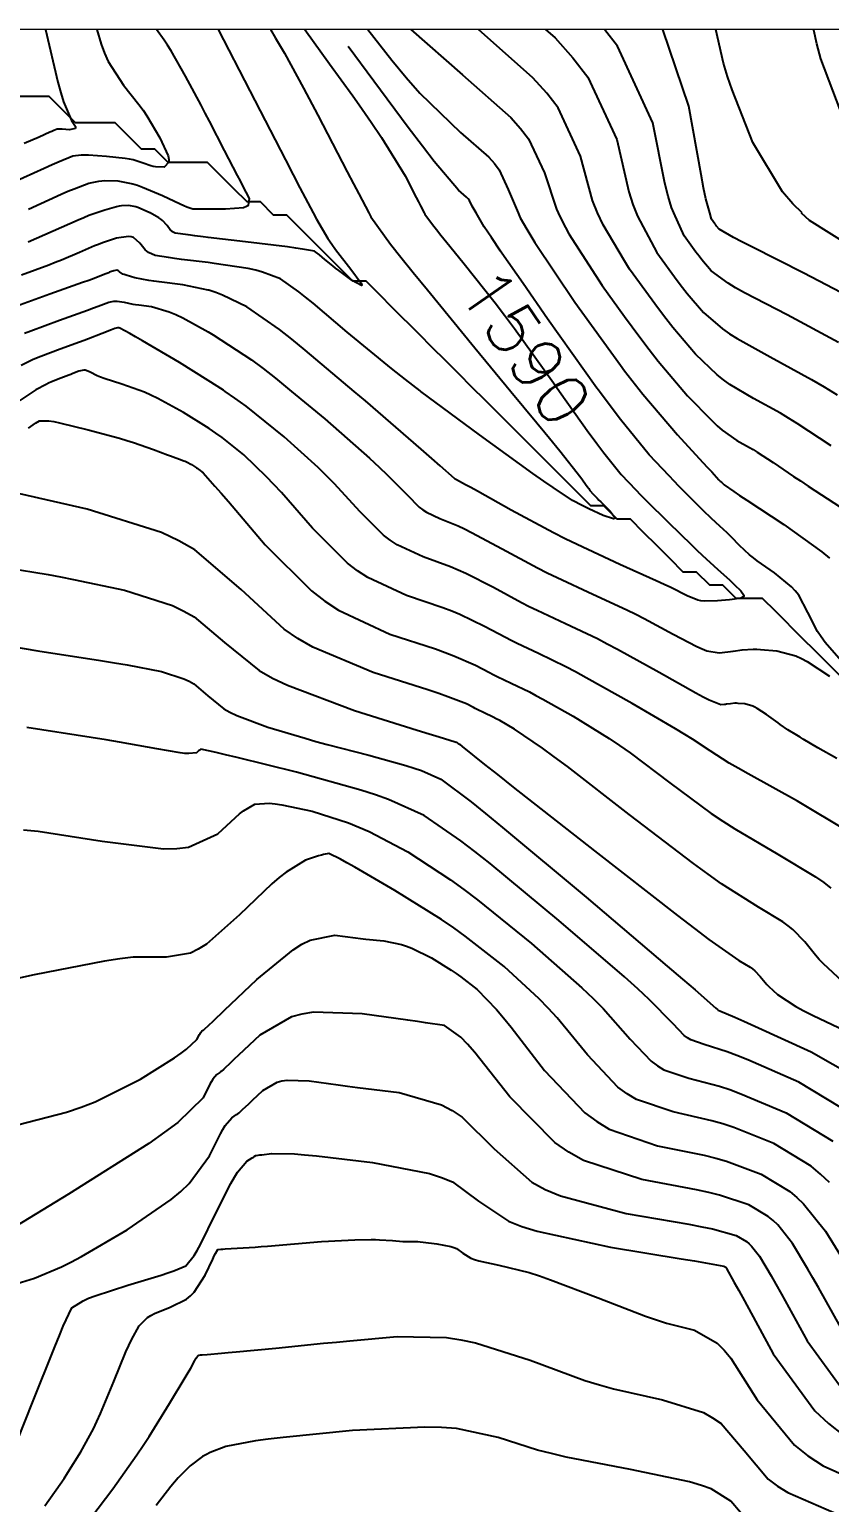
# Model space of a CAD drawing. Header units: metres. Extents: x 837475 to 838479, y 1189012 to 1191015.
# Drawn here: x 837607.6 to 837668.1, y 1190902.4 to 1191013.9 of the extents above; entities that cross this region are included whole.
import ezdxf

# ---------------------------------------------------------------- set-up
doc = ezdxf.new("R2010")
doc.units = ezdxf.units.M
doc.header["$LTSCALE"] = 0.3
doc.layers.add('COORD', color=7, linetype='Continuous', lineweight=20)
for name, color, linetype in [('COTAS 10', 1, 'Continuous'), ('COTAS INT', 252, 'Continuous'), ('DRENAJE', 5, 'Continuous')]:
    doc.layers.add(name, color=color, linetype=linetype)
doc.styles.get("Standard").update_dxf_attribs({"font": 'simplex.shx'})

msp = doc.modelspace()

# ---------------------------------------------------------------- linework, layer by layer
at = {"layer": 'COORD'}
msp.add_lwpolyline([(837476.51, 1189013.87), (838476.51, 1189013.87), (838476.51, 1191013.87), (837476.51, 1191013.87)], close=True, dxfattribs=at)
at = {"layer": 'COTAS 10'}
for points in [[(837628.42, 1191013.87), (837630.3, 1191011.27), (837632.05, 1191008.84), (837632.54, 1191008.16), (837633.44, 1191006.85), (837634.22, 1191005.7), (837636.01, 1191002.79), (837636.85, 1191001.17), (837637.02, 1191000.83), (837637.18, 1191000.54), (837637.46, 1191000), (837637.52, 1190999.89), (837638.08, 1190999.11), (837638.38, 1190998.74), (837638.73, 1190998.3), (837639.4, 1190997.48), (837640.49, 1190996.15), (837642.83, 1190993.2), (837643.54, 1190992.25), (837644.29, 1190991.24), (837647.23, 1190987.14), (837647.69, 1190986.49), (837649.92, 1190983.36), (837650.46, 1190982.62), (837650.51, 1190982.55), (837651.04, 1190981.85), (837652.37, 1190980.2), (837653.46, 1190979.05), (837653.83, 1190978.67), (837654.23, 1190978.26), (837655.94, 1190976.56), (837657.67, 1190974.87), (837658.09, 1190974.47), (837658.48, 1190974.1), (837659.67, 1190973.01), (837660.56, 1190972.22), (837660.76, 1190972.03), (837660.94, 1190971.86), (837661.42, 1190971.39), (837661.63, 1190971.07), (837661.64, 1190971.01), (837661.63, 1190970.96), (837661.42, 1190970.84), (837660.94, 1190970.77), (837660.76, 1190970.75), (837660.56, 1190970.73), (837659.64, 1190970.63), (837658.65, 1190970.62), (837658.39, 1190970.65), (837658.15, 1190970.7), (837657.35, 1190971.02), (837656.12, 1190971.64), (837655.61, 1190971.88), (837655.02, 1190972.15), (837652.26, 1190973.4), (837649.02, 1190974.9), (837648.13, 1190975.34), (837647.24, 1190975.79), (837644.05, 1190977.5), (837641.49, 1190978.93), (837640.99, 1190979.21), (837640.59, 1190979.43), (837639.91, 1190979.8), (837639.85, 1190979.83), (837639.83, 1190979.84), (837639.81, 1190979.85), (837639.75, 1190979.91), (837638.68, 1190980.85), (837638.03, 1190981.42), (837637.22, 1190982.12), (837633.01, 1190985.77), (837632.16, 1190986.49), (837628.46, 1190989.61), (837627.44, 1190990.44), (837626.52, 1190991.16), (837624.05, 1190992.89), (837622.21, 1190993.78), (837621.69, 1190993.98), (837621.16, 1190994.14), (837621.12, 1190994.15), (837619.19, 1190994.54), (837617.42, 1190994.77), (837617.01, 1190994.83), (837616.64, 1190994.89), (837615.58, 1190995.09), (837614.91, 1190995.28), (837614.77, 1190995.33), (837614.65, 1190995.37), (837614.42, 1190995.53), (837614.3, 1190995.63), (837614.26, 1190995.64), (837614.21, 1190995.65), (837613.99, 1190995.62), (837613.73, 1190995.53), (837613.66, 1190995.5), (837613.59, 1190995.47), (837613.31, 1190995.36), (837612.5, 1190995.04), (837612.09, 1190994.89), (837611.6, 1190994.72), (837609.15, 1190993.84), (837606.65, 1190992.93)], [(837608.8, 1191013.87), (837608.8, 1191013.87), (837609.74, 1191009.89), (837609.96, 1191009.08), (837610.17, 1191008.4), (837610.79, 1191006.98), (837611.09, 1191006.52), (837611.09, 1191006.43), (837611.05, 1191006.37), (837610.62, 1191006.29), (837610.08, 1191006.33), (837609.97, 1191006.33), (837609.87, 1191006.34), (837609.69, 1191006.33), (837609.43, 1191006.22), (837609.3, 1191006.16), (837609.14, 1191006.09), (837608.33, 1191005.72), (837607.19, 1191005.24)], [(837646.64, 1191013.87), (837647.37, 1191013.23), (837648.71, 1191011.72), (837649.83, 1191010.27), (837652.02, 1191005.54), (837652.93, 1191001.59), (837653.25, 1191000.64), (837653.49, 1191000), (837653.59, 1190999.74), (837655.06, 1190997), (837656.6, 1190994.87), (837656.99, 1190994.36), (837657.36, 1190993.89), (837658.58, 1190992.46), (837660.03, 1190991.21), (837660.56, 1190990.85), (837661.13, 1190990.48), (837663.64, 1190989.1), (837666.76, 1190987.4), (837667.71, 1190986.83), (837668.71, 1190986.22)], [(837669.1, 1190941.84), (837667.67, 1190943.18), (837667.35, 1190943.51), (837667.06, 1190943.83), (837666.25, 1190944.83), (837665.34, 1190945.78), (837664.99, 1190946.06), (837664.58, 1190946.35), (837662.74, 1190947.46), (837659.94, 1190949.24), (837658.93, 1190949.95), (837657.82, 1190950.76), (837652.97, 1190954.47), (837648.29, 1190958.1), (837647.29, 1190958.85), (837646.41, 1190959.5), (837644.3, 1190960.94), (837643.17, 1190961.58), (837642.91, 1190961.72), (837642.67, 1190961.84), (837641.99, 1190962.18), (837641.47, 1190962.42), (837641.32, 1190962.49), (837641.18, 1190962.57), (837640.66, 1190962.84), (837639.26, 1190963.38), (837638.57, 1190963.62), (837637.73, 1190963.9), (837633.61, 1190965.21), (837629.03, 1190967.13), (837627.91, 1190967.79), (837626.86, 1190968.5), (837623.61, 1190971.51), (837620.1, 1190974.49), (837618.9, 1190975.18), (837617.58, 1190975.81), (837611.97, 1190977.59), (837606.86, 1190978.73)], [(837668.13, 1190926.63), (837667.45, 1190927.27), (837666.74, 1190927.86), (837663.9, 1190929.58), (837660.88, 1190930.79), (837660.05, 1190931.07), (837659.22, 1190931.31), (837656.29, 1190931.97), (837653.52, 1190932.92), (837652.81, 1190933.35), (837652.12, 1190933.85), (837649.81, 1190936.29), (837647.53, 1190939.08), (837646.85, 1190939.82), (837646.16, 1190940.53), (837643.52, 1190942.98), (837640.57, 1190945.28), (837639.69, 1190945.91), (837638.78, 1190946.53), (837635.24, 1190948.73), (837632.2, 1190950.49), (837631.61, 1190950.82), (837631.12, 1190951.09), (837630.24, 1190951.53), (837629.85, 1190951.46), (837629.68, 1190951.41), (837629.47, 1190951.35), (837628.49, 1190951.01), (837627.01, 1190950.12), (837626.49, 1190949.71), (837625.93, 1190949.22), (837623.49, 1190946.88), (837620.98, 1190944.67), (837620.36, 1190944.28), (837619.78, 1190943.98), (837617.96, 1190943.68), (837615.45, 1190943.67), (837614.43, 1190943.55), (837613.28, 1190943.38), (837607.96, 1190942.34), (837602.9, 1190941.23)], [(837608.77, 1190902.18), (837609.92, 1190903.8), (837610.22, 1190904.24), (837610.51, 1190904.68), (837611.48, 1190906.25), (837612.43, 1190908), (837612.7, 1190908.56), (837612.97, 1190909.15), (837613.97, 1190911.57), (837614.89, 1190913.82), (837615.11, 1190914.3), (837615.31, 1190914.73), (837615.89, 1190915.8), (837616.54, 1190916.43), (837616.78, 1190916.58), (837617.05, 1190916.73), (837618.24, 1190917.19), (837619.49, 1190917.81), (837619.79, 1190918.06), (837620.06, 1190918.34), (837620.9, 1190919.63), (837621.47, 1190920.84), (837621.58, 1190921.08), (837621.67, 1190921.26), (837621.84, 1190921.57), (837622.08, 1190921.59), (837622.23, 1190921.6), (837622.41, 1190921.61), (837623.32, 1190921.66), (837624.68, 1190921.75), (837625.13, 1190921.78), (837625.61, 1190921.82), (837627.64, 1190921.99), (837629.7, 1190922.16), (837630.21, 1190922.19), (837630.69, 1190922.23), (837632.21, 1190922.3), (837633.46, 1190922.31), (837633.77, 1190922.31), (837634.08, 1190922.3), (837635.07, 1190922.24), (837635.85, 1190922.17), (837636.02, 1190922.16), (837636.17, 1190922.16), (837636.54, 1190922.16), (837636.97, 1190922.16), (837637.16, 1190922.14), (837637.38, 1190922.12), (837638.42, 1190922), (837639.47, 1190921.79), (837639.7, 1190921.72), (837639.9, 1190921.64), (837640.38, 1190921.28), (837640.98, 1190920.9), (837641.26, 1190920.8), (837641.58, 1190920.7), (837643.11, 1190920.38), (837645.39, 1190919.82), (837646.17, 1190919.57), (837647.02, 1190919.28), (837650.63, 1190917.9), (837654.21, 1190916.53), (837655.04, 1190916.24), (837655.79, 1190915.99), (837657.9, 1190915.45), (837659.63, 1190914.47), (837660.14, 1190913.95), (837660.66, 1190913.33), (837662.66, 1190910.2), (837665.46, 1190906.76), (837666.49, 1190905.95), (837667.63, 1190905.19), (837672.66, 1190902.94)]]:
    msp.add_lwpolyline(points, dxfattribs=at)
at = {"layer": 'COTAS INT'}
for points in [[(837612.7, 1191013.87), (837613.01, 1191012.76), (837613.28, 1191012.07), (837613.56, 1191011.44), (837614.7, 1191009.66), (837615.88, 1191008.19), (837616.19, 1191007.76), (837616.48, 1191007.33), (837617.47, 1191005.68), (837618.08, 1191004.3), (837618.13, 1191004.04), (837618.14, 1191003.82), (837617.79, 1191003.46), (837617.13, 1191003.49), (837616.96, 1191003.51), (837616.79, 1191003.55), (837616.21, 1191003.76), (837615.44, 1191004.01), (837615.16, 1191004.07), (837614.84, 1191004.12), (837613.43, 1191004.27), (837612.06, 1191004.35), (837611.76, 1191004.36), (837611.51, 1191004.36), (837610.89, 1191004.29), (837609.85, 1191003.86), (837609.32, 1191003.63), (837608.7, 1191003.35), (837605.59, 1191001.93)], [(837625.83, 1191013.87), (837626.22, 1191013.22), (837626.89, 1191012.09), (837628.32, 1191009.43), (837629.42, 1191007.4), (837631.64, 1191003.1), (837632.1, 1191002.2), (837632.51, 1191001.43), (837633.26, 1191000), (837633.41, 1190999.7), (837634.92, 1190997.64), (837635.69, 1190996.65), (837636.63, 1190995.49), (837637.71, 1190994.16), (837641.3, 1190989.79), (837644.02, 1190986.49), (837645.99, 1190984.11), (837646.58, 1190983.38), (837646.94, 1190982.95), (837647.73, 1190981.98), (837649.3, 1190979.97), (837649.8, 1190979.28), (837649.91, 1190979.13), (837650, 1190979), (837650.25, 1190978.7), (837650.54, 1190978.4), (837650.66, 1190978.27), (837650.81, 1190978.13), (837651.49, 1190977.45), (837651.9, 1190976.92), (837651.88, 1190976.86), (837651.79, 1190976.84), (837650.99, 1190977.11), (837649.91, 1190977.6), (837649.65, 1190977.73), (837649.4, 1190977.85), (837648.67, 1190978.23), (837647.21, 1190979.21), (837646.51, 1190979.69), (837645.69, 1190980.28), (837641.65, 1190983.19), (837637.2, 1190986.49), (837637.15, 1190986.53), (837636.04, 1190987.39), (837634.98, 1190988.22), (837631.64, 1190990.98), (837629.06, 1190993.16), (837628.48, 1190993.62), (837627.97, 1190994.03), (837626.6, 1190995), (837625.23, 1190995.52), (837624.72, 1190995.66), (837624.15, 1190995.78), (837621.57, 1190996.17), (837621.12, 1190996.23), (837619.09, 1190996.48), (837618.57, 1190996.55), (837618.12, 1190996.61), (837617.1, 1190996.78), (837616.6, 1190997), (837616.47, 1190997.1), (837616.35, 1190997.2), (837615.96, 1190997.71), (837615.46, 1190998.13), (837615.28, 1190998.18), (837615.08, 1190998.21), (837614.18, 1190998.08), (837613.12, 1190997.72), (837612.82, 1190997.61), (837612.51, 1190997.49), (837611.38, 1190997), (837610.01, 1190996.41), (837609.55, 1190996.23), (837609.06, 1190996.04), (837606.99, 1190995.29)], [(837621.87, 1191013.87), (837624.26, 1191009.23), (837626.96, 1191004), (837627.54, 1191002.88), (837628.06, 1191001.89), (837629.05, 1191000), (837629.31, 1190999.52), (837630.18, 1190998.05), (837630.46, 1190997.64), (837630.75, 1190997.23), (837631.91, 1190995.73), (837632.68, 1190994.68), (837632.73, 1190994.55), (837632.71, 1190994.5), (837632.02, 1190994.88), (837630.99, 1190995.64), (837630.75, 1190995.82), (837630.54, 1190995.99), (837629.94, 1190996.47), (837629.53, 1190996.81), (837629.44, 1190996.89), (837629.36, 1190996.95), (837629.15, 1190997.1), (837628.26, 1190997.26), (837627.75, 1190997.33), (837627.13, 1190997.42), (837623.95, 1190997.8), (837621.12, 1190998.14), (837620.75, 1190998.19), (837620.12, 1190998.26), (837619.6, 1190998.33), (837618.62, 1190998.47), (837618.37, 1190998.59), (837618.31, 1190998.65), (837618.24, 1190998.72), (837618.01, 1190999.03), (837617.67, 1190999.42), (837617.54, 1190999.52), (837617.39, 1190999.63), (837616.72, 1191000), (837616.7, 1191000.01), (837615.98, 1191000.33), (837615.8, 1191000.39), (837615.64, 1191000.44), (837615.12, 1191000.55), (837614.57, 1191000.52), (837614.38, 1191000.49), (837614.17, 1191000.44), (837613.29, 1191000.21), (837612.7, 1191000), (837612.1, 1190999.79), (837611.71, 1190999.63), (837611.27, 1190999.45), (837607.51, 1190997.78)], [(837607.52, 1191000.28), (837609.99, 1191001.4), (837610.51, 1191001.63), (837610.98, 1191001.82), (837612.09, 1191002.25), (837612.84, 1191002.4), (837613.07, 1191002.42), (837613.31, 1191002.44), (837614.28, 1191002.41), (837615.42, 1191002.19), (837615.78, 1191002.08), (837616.16, 1191001.95), (837617.66, 1191001.3), (837619, 1191000.67), (837619.27, 1191000.55), (837619.5, 1191000.46), (837619.96, 1191000.31), (837620.45, 1191000.31), (837620.69, 1191000.31), (837620.99, 1191000.31), (837622.44, 1191000.3), (837623.79, 1191000.41), (837624.02, 1191000.49), (837624.18, 1191000.58), (837624.25, 1191001.09), (837623.75, 1191002.04), (837623.56, 1191002.41), (837623.34, 1191002.82), (837622.36, 1191004.72), (837621.22, 1191006.93), (837620.9, 1191007.54), (837620.58, 1191008.15), (837619.41, 1191010.34), (837618.32, 1191012.25), (837618.05, 1191012.68), (837617.8, 1191013.07), (837617.2, 1191013.87)], [(837633.2, 1191013.87), (837635, 1191011.54), (837636.1, 1191010.23), (837637.13, 1191009.06), (837640.21, 1191006.08), (837642.34, 1191004.2), (837642.77, 1191003.72), (837643.12, 1191003.26), (837643.82, 1191001.76), (837644.56, 1191000), (837644.73, 1190999.61), (837645.22, 1190998.75), (837645.82, 1190997.76), (837648.86, 1190993.23), (837652.31, 1190988.47), (837652.62, 1190988.05), (837653.17, 1190987.34), (837653.99, 1190986.29), (837656.61, 1190983.2), (837658.53, 1190981.12), (837658.9, 1190980.72), (837659.21, 1190980.39), (837659.76, 1190979.8), (837659.86, 1190979.7), (837659.89, 1190979.68), (837659.91, 1190979.65), (837659.98, 1190979.59), (837660.04, 1190979.53), (837660.06, 1190979.51), (837660.08, 1190979.5), (837660.15, 1190979.43), (837660.88, 1190978.92), (837661.32, 1190978.62), (837661.86, 1190978.26), (837664.67, 1190976.41), (837667.55, 1190974.36), (837668.13, 1190973.88)], [(837636.45, 1191013.87), (837640.36, 1191010.44), (837644.02, 1191007.21), (837644.75, 1191006.39), (837645.36, 1191005.6), (837646.55, 1191003.02), (837647.46, 1191000.27), (837647.6, 1191000), (837647.9, 1190999.38), (837648.41, 1190998.42), (837650.92, 1190994.49), (837652.62, 1190992.15), (837653.76, 1190990.58), (837654.47, 1190989.65), (837655.16, 1190988.77), (837657.39, 1190986.15), (837659.21, 1190984.28), (837659.63, 1190983.89), (837660.01, 1190983.55), (837661.11, 1190982.77), (837662.06, 1190982.25), (837662.35, 1190982.08), (837662.65, 1190981.89), (837663.85, 1190981.11), (837665.4, 1190980.06), (837665.93, 1190979.71), (837666.51, 1190979.33), (837668.94, 1190977.72)], [(837668.24, 1190982.38), (837665.68, 1190984.05), (837665.03, 1190984.46), (837664.41, 1190984.83), (837662.38, 1190985.94), (837660.57, 1190987.02), (837660.09, 1190987.37), (837659.62, 1190987.75), (837657.99, 1190989.3), (837656.26, 1190991.33), (837655.73, 1190992), (837655.18, 1190992.73), (837652.99, 1190995.74), (837652.62, 1190996.37), (837651, 1190999.08), (837650.58, 1191000), (837650.57, 1191000.01), (837650.2, 1191000.93), (837649.29, 1191004.28), (837647.59, 1191007.94), (837646.73, 1191009.05), (837645.69, 1191010.22), (837641.56, 1191013.87)], [(837668.79, 1190990.2), (837664.91, 1190992.27), (837661.69, 1190993.95), (837661.02, 1190994.33), (837660.45, 1190994.68), (837659.18, 1190995.61), (837658.47, 1190996.45), (837658.25, 1190996.72), (837658.02, 1190997.02), (837657.13, 1190998.25), (837656.35, 1191000), (837656.18, 1191000.4), (837655.92, 1191001.26), (837655.67, 1191002.25), (837654.76, 1191006.8), (837652.09, 1191012.6), (837651.1, 1191013.87)], [(837670.66, 1190993.1), (837666.18, 1190995.44), (837662.25, 1190997.42), (837661.49, 1190997.81), (837660.86, 1190998.14), (837659.77, 1190998.77), (837659.57, 1190999), (837659.51, 1190999.08), (837659.45, 1190999.16), (837659.19, 1190999.51), (837659.06, 1191000), (837658.77, 1191001.05), (837658.6, 1191001.89), (837658.4, 1191002.91), (837657.49, 1191008.06), (837655.52, 1191013.87)], [(837666.06, 1191000), (837665.35, 1191000.69), (837664.57, 1191001.58), (837662.32, 1191005.33), (837660.76, 1191009.3), (837660.41, 1191010.32), (837660.11, 1191011.32), (837659.51, 1191013.87)], [(837669.28, 1191006.86), (837667.47, 1191011.66), (837667.16, 1191012.79), (837666.93, 1191013.83), (837666.93, 1191013.87)], [(837669.17, 1190965.9), (837667.8, 1190967.49), (837667.49, 1190967.91), (837667.22, 1190968.32), (837666.49, 1190969.75), (837665.79, 1190971.06), (837665.53, 1190971.39), (837665.24, 1190971.71), (837663.96, 1190972.76), (837662.66, 1190973.66), (837662.36, 1190973.89), (837662.08, 1190974.12), (837661.3, 1190974.84), (837660.7, 1190975.47), (837660.54, 1190975.63), (837660.38, 1190975.79), (837659.83, 1190976.3), (837659.19, 1190976.88), (837658.99, 1190977.07), (837658.77, 1190977.28), (837657.85, 1190978.18), (837656.72, 1190979.32), (837656.37, 1190979.69), (837655.99, 1190980.09), (837654.49, 1190981.7), (837652.32, 1190984.35), (837651.53, 1190985.39), (837650.71, 1190986.49), (837650.65, 1190986.57), (837650.53, 1190986.74), (837646.79, 1190991.97), (837644.94, 1190994.65), (837643.34, 1190996.95), (837643.23, 1190997.11), (837642.55, 1190998.12), (837642, 1190998.95), (837641.38, 1191000), (837641.08, 1191000.5), (837640.88, 1191000.92), (837640.78, 1191001.05), (837640.66, 1191001.19), (837640.06, 1191001.72), (837638.22, 1191003.89), (837637.32, 1191005.05), (837636.25, 1191006.45), (837633.66, 1191009.95), (837631.7, 1191012.58)], [(837665.97, 1191000), (837665.98, 1190999.99), (837666.57, 1190999.44), (837669.77, 1190997.45)], [(837607.22, 1190990.9), (837607.69, 1190991.08), (837609.86, 1190991.88), (837612, 1190992.64), (837612.43, 1190992.8), (837612.8, 1190992.93), (837613.59, 1190993.23), (837613.98, 1190993.31), (837614.1, 1190993.32), (837614.23, 1190993.32), (837614.76, 1190993.24), (837615.42, 1190993.1), (837615.63, 1190993.07), (837615.86, 1190993.03), (837616.82, 1190992.91), (837618.17, 1190992.51), (837618.66, 1190992.3), (837619.19, 1190992.05), (837621.12, 1190990.99), (837621.5, 1190990.78), (837624.39, 1190988.87), (837625.29, 1190988.21), (837626.22, 1190987.49), (837627.43, 1190986.49), (837629.94, 1190984.41), (837633.32, 1190981.43), (837634.05, 1190980.76), (837634.67, 1190980.18), (837636.17, 1190978.65), (837637.09, 1190977.74), (837637.35, 1190977.53), (837637.63, 1190977.35), (837638.65, 1190976.88), (837640.02, 1190976.32), (837640.51, 1190976.09), (837641.04, 1190975.82), (837643.37, 1190974.57), (837646.03, 1190973.15), (837646.77, 1190972.77), (837647.51, 1190972.41), (837650.21, 1190971.15), (837652.79, 1190969.96), (837653.46, 1190969.63), (837654.11, 1190969.3), (837656.29, 1190968.11), (837658.08, 1190967.18), (837658.48, 1190967), (837658.83, 1190966.87), (837659.77, 1190966.7), (837660.44, 1190966.78), (837660.63, 1190966.8), (837660.82, 1190966.83), (837661.52, 1190966.93), (837662.34, 1190966.98), (837662.62, 1190966.98), (837662.91, 1190966.97), (837664.14, 1190966.86), (837665.58, 1190966.47), (837666, 1190966.28), (837666.44, 1190966.05), (837668.13, 1190964.95)], [(837668.67, 1190958.72), (837667.25, 1190959.53), (837666.14, 1190960.17), (837665.89, 1190960.33), (837665.65, 1190960.47), (837664.98, 1190960.89), (837664.4, 1190961.28), (837664.23, 1190961.41), (837664.05, 1190961.53), (837663.36, 1190962.05), (837662.66, 1190962.5), (837662.48, 1190962.59), (837662.31, 1190962.67), (837661.71, 1190962.84), (837661.2, 1190962.88), (837661.08, 1190962.89), (837660.97, 1190962.89), (837660.63, 1190962.86), (837660.34, 1190962.82), (837660.26, 1190962.81), (837660.18, 1190962.8), (837659.91, 1190962.77), (837659.02, 1190963.12), (837658.56, 1190963.36), (837658.01, 1190963.65), (837655.23, 1190965.21), (837652.09, 1190966.96), (837651.31, 1190967.37), (837650.56, 1190967.76), (837648.15, 1190968.91), (837646, 1190969.91), (837645.41, 1190970.2), (837644.82, 1190970.5), (837642.69, 1190971.64), (837640.6, 1190972.71), (837640.02, 1190972.97), (837639.45, 1190973.22), (837637.39, 1190973.96), (837635.41, 1190974.88), (837634.88, 1190975.23), (837634.37, 1190975.62), (837632.59, 1190977.39), (837630.67, 1190979.5), (837630.06, 1190980.11), (837629.43, 1190980.73), (837626.87, 1190983.05), (837623.98, 1190985.36), (837623.13, 1190985.98), (837622.4, 1190986.49), (837622.27, 1190986.59), (837621.12, 1190987.31), (837618.95, 1190988.68), (837616.16, 1190990.31), (837615.62, 1190990.62), (837615.18, 1190990.87), (837614.44, 1190991.27), (837614.35, 1190991.29), (837614.33, 1190991.29), (837614.32, 1190991.29), (837614.26, 1190991.3), (837614.05, 1190991.24), (837613.93, 1190991.2), (837613.8, 1190991.15), (837613.09, 1190990.87), (837612.07, 1190990.47), (837611.74, 1190990.35), (837611.38, 1190990.22), (837609.91, 1190989.69), (837608.47, 1190989.14), (837608.14, 1190989.01), (837607.83, 1190988.88), (837606.96, 1190988.44)], [(837669.53, 1190953.19), (837665.69, 1190955.49), (837661.97, 1190957.55), (837661.2, 1190957.99), (837660.54, 1190958.37), (837659.1, 1190959.29), (837657.76, 1190960.18), (837657.17, 1190960.54), (837656.48, 1190960.96), (837653.18, 1190962.87), (837649.71, 1190964.82), (837648.9, 1190965.26), (837648.17, 1190965.65), (837646.1, 1190966.66), (837644.49, 1190967.41), (837644.05, 1190967.63), (837643.6, 1190967.86), (837642.02, 1190968.71), (837640.15, 1190969.6), (837639.54, 1190969.85), (837638.88, 1190970.11), (837636.13, 1190971.05), (837633.19, 1190972.4), (837632.41, 1190972.92), (837631.65, 1190973.5), (837629.01, 1190976.13), (837626.66, 1190978.83), (837626.08, 1190979.45), (837625.53, 1190980.03), (837623.81, 1190981.69), (837622.18, 1190982.99), (837621.69, 1190983.33), (837621.19, 1190983.68), (837619.26, 1190984.9), (837617.3, 1190985.96), (837616.79, 1190986.2), (837616.29, 1190986.42), (837614.59, 1190987.04), (837613.24, 1190987.47), (837612.96, 1190987.57), (837612.72, 1190987.67), (837612.19, 1190987.94), (837611.9, 1190988.08), (837611.81, 1190988.09), (837611.71, 1190988.09), (837611.34, 1190988.01), (837610.88, 1190987.83), (837610.73, 1190987.77), (837610.58, 1190987.72), (837609.96, 1190987.49), (837609.26, 1190987.21), (837609.05, 1190987.11), (837608.85, 1190987.01), (837608.07, 1190986.6), (837606.88, 1190985.81)], [(837607.53, 1190983.71), (837607.89, 1190983.97), (837607.98, 1190984.04), (837608.06, 1190984.09), (837608.35, 1190984.27), (837609.07, 1190984.26), (837609.44, 1190984.2), (837609.88, 1190984.11), (837612.05, 1190983.58), (837614.42, 1190982.94), (837614.97, 1190982.77), (837615.48, 1190982.61), (837616.99, 1190982.09), (837618.03, 1190981.69), (837618.26, 1190981.61), (837618.46, 1190981.53), (837618.95, 1190981.36), (837619.28, 1190981.24), (837619.38, 1190981.2), (837619.48, 1190981.15), (837619.86, 1190980.95), (837620.23, 1190980.71), (837620.33, 1190980.65), (837620.42, 1190980.58), (837620.74, 1190980.33), (837621.63, 1190979.33), (837622.1, 1190978.8), (837622.65, 1190978.15), (837625.42, 1190974.87), (837628.93, 1190971.39), (837629.94, 1190970.62), (837630.97, 1190969.93), (837634.87, 1190968.13), (837638.31, 1190967), (837639.05, 1190966.74), (837639.71, 1190966.49), (837641.34, 1190965.77), (837642.39, 1190965.21), (837642.68, 1190965.06), (837642.98, 1190964.92), (837644.05, 1190964.42), (837645.42, 1190963.75), (837645.91, 1190963.49), (837646.44, 1190963.2), (837648.74, 1190961.91), (837651.44, 1190960.23), (837652.23, 1190959.7), (837653.03, 1190959.14), (837656.03, 1190956.88), (837659.18, 1190954.56), (837660.06, 1190953.97), (837660.95, 1190953.39), (837664.22, 1190951.48), (837667.06, 1190949.77), (837667.68, 1190949.32), (837668.23, 1190948.89)], [(837605.91, 1190973.15), (837609.01, 1190972.63), (837609.95, 1190972.45), (837610.93, 1190972.26), (837614.78, 1190971.44), (837618.43, 1190970.28), (837619.28, 1190969.87), (837620.07, 1190969.42), (837622.35, 1190967.48), (837624.97, 1190965.36), (837625.98, 1190964.8), (837627.11, 1190964.25), (837632.19, 1190962.35), (837636.93, 1190960.86), (837637.84, 1190960.58), (837638.58, 1190960.35), (837639.8, 1190959.97), (837639.89, 1190959.95), (837639.9, 1190959.94), (837639.92, 1190959.94), (837639.96, 1190959.92), (837640.04, 1190959.86), (837640.07, 1190959.83), (837640.12, 1190959.79), (837640.34, 1190959.61), (837642.03, 1190958.26), (837643.01, 1190957.49), (837644.2, 1190956.55), (837650.34, 1190951.72), (837656.62, 1190946.83), (837657.9, 1190945.85), (837658.99, 1190945.03), (837661.26, 1190943.44), (837662.11, 1190942.93), (837662.3, 1190942.79), (837662.46, 1190942.66), (837662.88, 1190942.23), (837663.25, 1190941.76), (837663.39, 1190941.62), (837663.54, 1190941.47), (837664.19, 1190940.85), (837665.58, 1190939.96), (837666.19, 1190939.63), (837666.89, 1190939.27), (837670.25, 1190937.68)], [(837603.76, 1190967.62), (837608.24, 1190966.87), (837612.98, 1190966.13), (837614.04, 1190965.95), (837615, 1190965.79), (837617.59, 1190965.29), (837619.27, 1190964.75), (837619.67, 1190964.56), (837620.03, 1190964.36), (837621.08, 1190963.46), (837622.3, 1190962.48), (837622.76, 1190962.22), (837623.29, 1190961.97), (837625.64, 1190961.08), (837628.46, 1190960.24), (837629.27, 1190960.01), (837630.11, 1190959.78), (837633.26, 1190958.96), (837636.08, 1190958.19), (837636.7, 1190957.99), (837637.26, 1190957.8), (837638.71, 1190957.16), (837641.01, 1190955.43), (837642.1, 1190954.55), (837643.39, 1190953.49), (837649.7, 1190948.21), (837655.83, 1190943.01), (837657.01, 1190942.01), (837657.96, 1190941.2), (837659.53, 1190939.83), (837659.64, 1190939.72), (837659.67, 1190939.69), (837659.7, 1190939.67), (837659.83, 1190939.63), (837660.97, 1190939.14), (837661.64, 1190938.84), (837662.46, 1190938.47), (837666.73, 1190936.53), (837671.47, 1190933.81)], [(837670, 1190931.67), (837665.79, 1190934.22), (837661.94, 1190935.91), (837661.11, 1190936.25), (837660.39, 1190936.53), (837658.65, 1190937.07), (837657.64, 1190937.42), (837657.38, 1190937.58), (837657.13, 1190937.76), (837656.29, 1190938.65), (837654.48, 1190940.49), (837653.62, 1190941.28), (837652.61, 1190942.19), (837647.64, 1190946.46), (837642.44, 1190950.76), (837641.28, 1190951.68), (837640.23, 1190952.48), (837637.46, 1190954.41), (837634.77, 1190955.61), (837633.78, 1190955.97), (837632.67, 1190956.32), (837627.8, 1190957.67), (837623.3, 1190958.79), (837622.43, 1190959), (837621.73, 1190959.17), (837620.57, 1190959.42), (837620.46, 1190959.35), (837620.43, 1190959.33), (837620.39, 1190959.3), (837620.23, 1190959.14), (837619.66, 1190959.08), (837619.36, 1190959.1), (837619.01, 1190959.15), (837617.23, 1190959.45), (837614.4, 1190959.96), (837613.39, 1190960.13), (837612.27, 1190960.31), (837607.4, 1190961.06)], [(837607.14, 1190953.31), (837608.26, 1190953.21), (837613.09, 1190952.46), (837617.73, 1190951.89), (837618.74, 1190951.91), (837619.63, 1190952.01), (837621.86, 1190953.01), (837623.18, 1190954.26), (837623.49, 1190954.53), (837623.78, 1190954.75), (837624.64, 1190955.25), (837625.74, 1190955.33), (837626.19, 1190955.29), (837626.69, 1190955.21), (837628.99, 1190954.72), (837631.73, 1190953.84), (837632.51, 1190953.53), (837633.3, 1190953.18), (837636.21, 1190951.65), (837639.45, 1190949.54), (837640.45, 1190948.81), (837641.49, 1190948.03), (837645.58, 1190944.72), (837649.39, 1190941.36), (837650.24, 1190940.55), (837651.01, 1190939.79), (837653.05, 1190937.47), (837654.62, 1190935.81), (837655.1, 1190935.47), (837655.58, 1190935.17), (837657.47, 1190934.52), (837659.81, 1190933.92), (837660.58, 1190933.66), (837661.41, 1190933.35), (837664.84, 1190931.9), (837668.37, 1190929.76)], [(837606.01, 1190930.81), (837610.41, 1190931.95), (837611.52, 1190932.33), (837612.58, 1190932.74), (837616.01, 1190934.45), (837618.57, 1190936.06), (837619.07, 1190936.41), (837619.49, 1190936.71), (837620.27, 1190937.45), (837620.46, 1190937.82), (837620.5, 1190937.9), (837620.54, 1190937.96), (837620.65, 1190938.09), (837620.73, 1190938.15), (837620.76, 1190938.17), (837620.78, 1190938.18), (837620.84, 1190938.24), (837621.49, 1190938.85), (837622.35, 1190939.66), (837624.8, 1190941.98), (837627.55, 1190944.24), (837628.21, 1190944.66), (837628.83, 1190944.97), (837630.71, 1190945.35), (837632.25, 1190945.14), (837632.65, 1190945.09), (837633.05, 1190945.05), (837634.4, 1190944.92), (837635.74, 1190944.65), (837636.13, 1190944.52), (837636.53, 1190944.37), (837638.02, 1190943.63), (837639.49, 1190942.71), (837639.87, 1190942.45), (837640.24, 1190942.19), (837641.46, 1190941.24), (837642.94, 1190939.71), (837643.47, 1190939.09), (837644.05, 1190938.38), (837646.57, 1190935.11), (837649.61, 1190931.9), (837650.53, 1190931.24), (837651.46, 1190930.67), (837655.11, 1190929.41), (837658.64, 1190928.7), (837659.52, 1190928.48), (837660.34, 1190928.24), (837662.96, 1190927.26), (837665.11, 1190925.96), (837665.65, 1190925.51), (837666.16, 1190925.03), (837667.81, 1190922.96), (837669.28, 1190920.58)], [(837668.97, 1190915.66), (837667.28, 1190918.7), (837666.87, 1190919.42), (837666.49, 1190920.08), (837665.32, 1190922.01), (837664.2, 1190923.42), (837663.85, 1190923.75), (837663.48, 1190924.06), (837662.01, 1190924.95), (837659.81, 1190925.68), (837658.98, 1190925.88), (837658.06, 1190926.09), (837653.93, 1190926.86), (837649.5, 1190928.29), (837648.39, 1190928.92), (837647.33, 1190929.65), (837643.93, 1190933.12), (837641.3, 1190936.46), (837640.73, 1190937.11), (837640.23, 1190937.63), (837639, 1190938.52), (837637.57, 1190938.72), (837636.95, 1190938.81), (837636.22, 1190938.91), (837632.77, 1190939.4), (837629.08, 1190939.52), (837628.21, 1190939.38), (837627.41, 1190939.17), (837625.02, 1190937.79), (837623.41, 1190936.27), (837623.09, 1190935.96), (837622.82, 1190935.71), (837622.3, 1190935.21), (837622.11, 1190935.04), (837622.06, 1190935), (837622, 1190934.96), (837621.78, 1190934.81), (837621.48, 1190934.45), (837621.37, 1190934.27), (837621.25, 1190934.07), (837620.74, 1190933.05), (837618.83, 1190931.18), (837617.82, 1190930.43), (837616.62, 1190929.59), (837610.56, 1190925.74), (837604.57, 1190922.11)], [(837606.66, 1190918.98), (837607.97, 1190919.4), (837610.02, 1190920.24), (837610.74, 1190920.61), (837611.54, 1190921.03), (837615, 1190923.04), (837618.33, 1190925.34), (837619.05, 1190925.96), (837619.68, 1190926.56), (837621.21, 1190928.65), (837622.04, 1190930.31), (837622.23, 1190930.65), (837622.41, 1190930.94), (837622.9, 1190931.52), (837623.27, 1190931.77), (837623.36, 1190931.84), (837623.45, 1190931.91), (837623.75, 1190932.18), (837624.16, 1190932.56), (837624.31, 1190932.71), (837624.48, 1190932.87), (837625.25, 1190933.6), (837626.33, 1190934.22), (837626.7, 1190934.32), (837627.09, 1190934.38), (837628.76, 1190934.33), (837630.94, 1190934.03), (837631.65, 1190933.93), (837632.42, 1190933.83), (837635.57, 1190933.43), (837638.78, 1190932.51), (837639.58, 1190932.08), (837640.34, 1190931.58), (837642.74, 1190929.18), (837645.59, 1190926.67), (837646.62, 1190926.11), (837647.76, 1190925.62), (837652.75, 1190924.3), (837657.48, 1190923.48), (837658.45, 1190923.29), (837659.28, 1190923.12), (837661.07, 1190922.63), (837661.85, 1190922.16), (837662.05, 1190922), (837662.23, 1190921.82), (837662.83, 1190921.07), (837663.7, 1190919.58), (837664.07, 1190918.93), (837664.48, 1190918.19), (837666.42, 1190914.66), (837669.07, 1190911.03)], [(837606.13, 1190905.72), (837607.83, 1190909.98), (837609.51, 1190914.21), (837609.86, 1190915.06), (837610.15, 1190915.76), (837610.81, 1190917.14), (837611.65, 1190917.69), (837612.07, 1190917.87), (837612.57, 1190918.06), (837615.05, 1190918.87), (837617.55, 1190919.63), (837618.07, 1190919.8), (837618.51, 1190919.95), (837619.44, 1190920.34), (837620.05, 1190921.1), (837620.28, 1190921.48), (837620.54, 1190921.95), (837621.68, 1190924.25), (837622.83, 1190926.56), (837623.1, 1190927.03), (837623.34, 1190927.42), (837624.03, 1190928.24), (837624.45, 1190928.5), (837624.54, 1190928.55), (837624.6, 1190928.6), (837624.72, 1190928.67), (837624.91, 1190928.7), (837625.02, 1190928.72), (837625.17, 1190928.73), (837625.91, 1190928.83), (837627.65, 1190928.79), (837628.41, 1190928.73), (837629.3, 1190928.64), (837633.55, 1190928.15), (837637.85, 1190927.31), (837638.78, 1190927.01), (837639.59, 1190926.68), (837641.56, 1190925.23), (837643.84, 1190923.7), (837644.85, 1190923.31), (837646.01, 1190922.94), (837651.56, 1190921.75), (837656.9, 1190920.87), (837657.92, 1190920.7), (837658.75, 1190920.56), (837660.13, 1190920.31), (837660.22, 1190920.26), (837660.24, 1190920.24), (837660.27, 1190920.22), (837660.34, 1190920.13), (837660.92, 1190919.07), (837661.26, 1190918.45), (837661.68, 1190917.67), (837663.87, 1190913.66), (837667.02, 1190909.35), (837668.04, 1190908.39), (837669.14, 1190907.53)], [(837612.25, 1190901.26), (837613.9, 1190903.45), (837615.72, 1190906.02), (837616.19, 1190906.73), (837616.65, 1190907.42), (837618.2, 1190909.9), (837619.38, 1190911.88), (837619.61, 1190912.27), (837619.8, 1190912.59), (837620.12, 1190913.16), (837620.17, 1190913.27), (837620.19, 1190913.3), (837620.2, 1190913.33), (837620.27, 1190913.43), (837620.33, 1190913.51), (837620.34, 1190913.53), (837620.36, 1190913.54), (837620.41, 1190913.57), (837620.53, 1190913.59), (837620.6, 1190913.59), (837620.67, 1190913.6), (837621.04, 1190913.62), (837622.12, 1190913.71), (837622.63, 1190913.76), (837623.24, 1190913.82), (837626.23, 1190914.11), (837629.83, 1190914.47), (837630.83, 1190914.56), (837631.83, 1190914.66), (837635.42, 1190914.99), (837639.14, 1190914.91), (837640.22, 1190914.74), (837641.33, 1190914.51), (837645.48, 1190913.18), (837649.62, 1190911.66), (837650.72, 1190911.32), (837651.79, 1190911.01), (837655.48, 1190910.18), (837658.58, 1190909.22), (837659.28, 1190908.84), (837659.92, 1190908.4), (837661.66, 1190906.36), (837663.49, 1190904.19), (837664.18, 1190903.66), (837664.96, 1190903.17), (837668.44, 1190901.66)], [(837661.38, 1190901.66), (837660.66, 1190902.52), (837659.18, 1190903.46), (837658.43, 1190903.72), (837657.53, 1190903.98), (837653.06, 1190904.92), (837648.21, 1190905.86), (837647.08, 1190906.12), (837646.04, 1190906.39), (837643.06, 1190907.35), (837639.91, 1190908.02), (837638.77, 1190908.1), (837637.52, 1190908.13), (837632.04, 1190907.87), (837626.78, 1190907.34), (837625.66, 1190907.21), (837624.7, 1190907.08), (837622.46, 1190906.67), (837621.28, 1190906.21), (837620.98, 1190906.05), (837620.69, 1190905.89), (837619.76, 1190905.2), (837618.85, 1190904.28), (837618.57, 1190903.97), (837618.29, 1190903.63), (837617.19, 1190902.2)]]:
    msp.add_lwpolyline(points, dxfattribs=at)
at = {"layer": 'DRENAJE'}
for points in [[(837633.07, 1190994.82, 0), (837632.07, 1190994.82, 0), (837631.07, 1190995.82, 0), (837630.07, 1190996.82, 0), (837629.07, 1190997.82, 0), (837628.07, 1190998.82, 0), (837627.07, 1190999.82, 0), (837626.07, 1190999.82, 0), (837625.07, 1191000.82, 0), (837624.07, 1191000.82, 0), (837623.07, 1191001.81, 0), (837622.07, 1191002.81, 0), (837621.07, 1191003.81, 0), (837618.08, 1191003.81, 0), (837617.08, 1191004.81, 0), (837616.08, 1191004.81, 0), (837615.08, 1191005.81, 0), (837614.08, 1191006.81, 0), (837611.08, 1191006.81, 0), (837609.08, 1191008.81, 0), (837598.08, 1191008.81, 0), (837597.08, 1191009.81, 0)], [(837669.06, 1190964.83, 0), (837668.06, 1190965.83, 0), (837667.06, 1190966.83, 0), (837666.06, 1190967.83, 0), (837664.06, 1190969.83, 0), (837663.06, 1190970.83, 0), (837661.06, 1190970.83, 0), (837660.06, 1190971.82, 0), (837659.06, 1190971.82, 0), (837658.06, 1190972.82, 0), (837657.06, 1190972.82, 0), (837656.06, 1190973.82, 0), (837655.06, 1190974.82, 0), (837654.06, 1190975.82, 0), (837653.06, 1190976.82, 0), (837652.06, 1190976.82, 0), (837651.06, 1190977.82, 0), (837650.06, 1190977.82, 0), (837649.07, 1190978.82, 0), (837647.07, 1190980.82, 0), (837646.07, 1190981.82, 0), (837645.07, 1190982.82, 0), (837644.07, 1190983.82, 0), (837643.07, 1190984.82, 0), (837642.07, 1190985.82, 0), (837641.07, 1190986.82, 0), (837640.07, 1190987.82, 0), (837639.07, 1190988.82, 0), (837638.07, 1190989.82, 0), (837637.07, 1190990.82, 0), (837635.07, 1190992.82, 0), (837634.07, 1190993.82, 0), (837633.07, 1190994.82, 0)]]:
    msp.add_polyline3d(points, dxfattribs=at)

# ---------------------------------------------------------------- texts
at = {"layer": 'COTAS 10', "insert": (837639.85, 1190994.16), "char_height": 3.8, "attachment_point": 7, "rotation": 304.5872}
msp.add_mtext('1590', dxfattribs=at)

doc.saveas('drawing.dxf')
